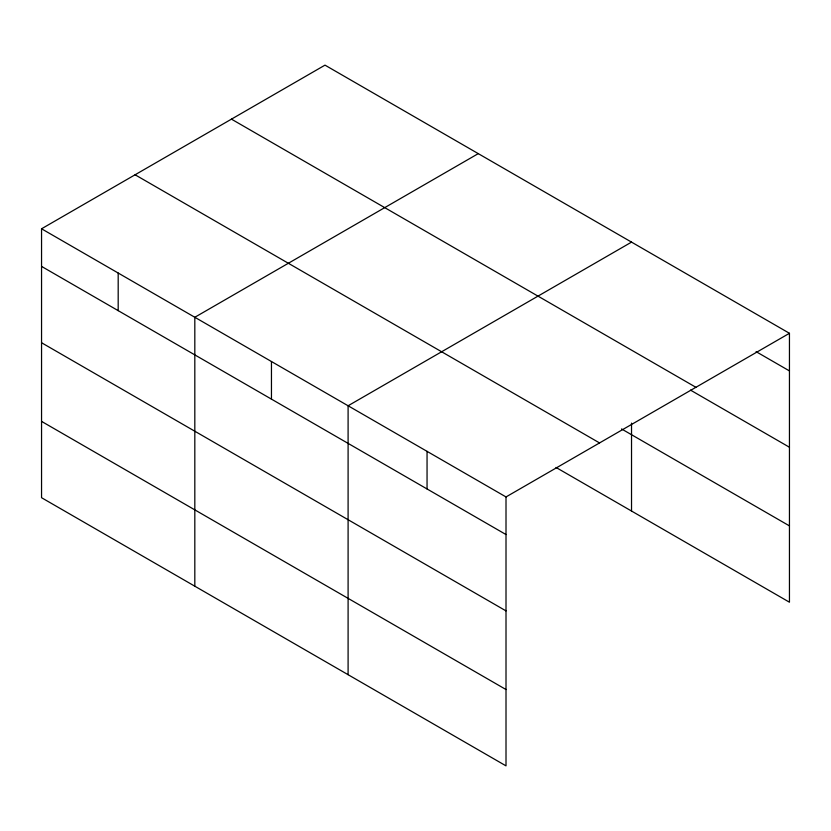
<?xml version="1.0" encoding="UTF-8"?>
<svg xmlns="http://www.w3.org/2000/svg" width="831" height="831" viewBox="0 0 831 831"><rect width="100%" height="100%" fill="white"/><g stroke="black" fill="none" stroke-linecap="round" stroke-linejoin="round"><path stroke-width="1.25" d="M41.55 228.785L506.006 496.938L506.006 765.86L41.55 497.707L41.55 228.785L324.994 65.14L789.45 333.293L789.45 602.215L556.012 467.438M478.261 153.631L194.818 317.276L194.818 586.198M631.529 242.122L348.096 405.767L348.096 674.689M506.006 496.938L789.45 333.293M756.085 351.648L789.45 370.917M231.454 119.145L695.911 387.298M690.478 390.103L789.45 447.244M621.536 428.941L789.45 525.888M135.089 174.78L599.546 442.933M41.55 266.398L506.006 534.551M41.55 342.736L506.006 610.889M41.55 421.379L506.006 689.533M631.529 423.114L631.529 511.044M427.051 451.347L427.051 488.971M271.457 361.516L271.457 399.14M118.189 273.025L118.189 310.649"/></g></svg>
